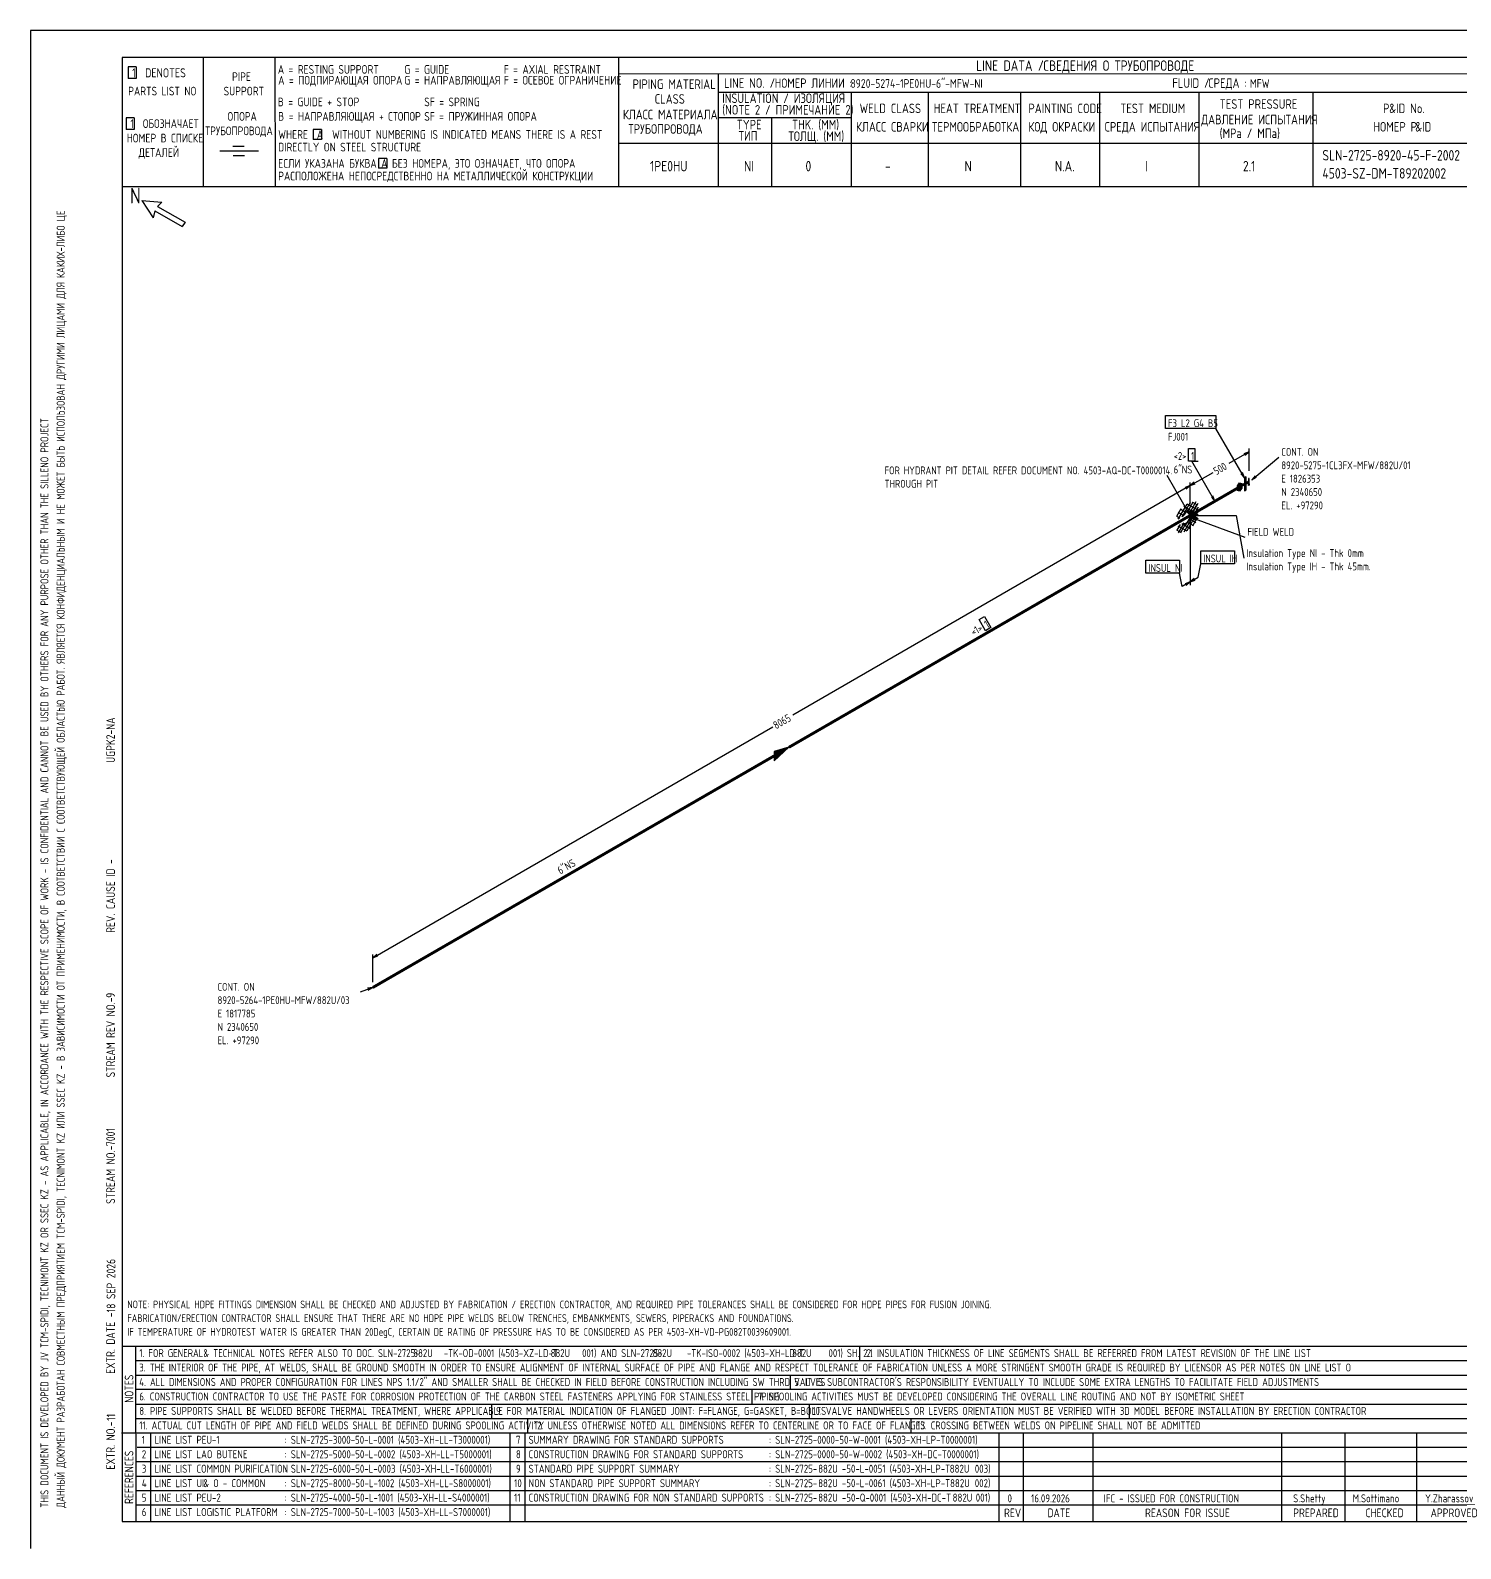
# Model space of a CAD drawing. Extents: x -1005 to 594, y -998 to 420.
# Drawn here: x 0 to 395.7, y 0 to 420 of the extents above; entities that cross this region are included whole.
import ezdxf

# ---------------------------------------------------------------- set-up
doc = ezdxf.new("R2010")
doc.units = 0
doc.styles.add('TTFN17', font='GOST type A')

msp = doc.modelspace()

# ---------------------------------------------------------------- linework, layer by layer
at = {"layer": 'GT_1', "flags": 128}
for points in [[(0, 420), (0, 0)], [(594, 420), (0, 420)], [(589.1, 412.5), (25.4, 412.5)], [(25.4, 412.5), (25.4, 7.5)], [(47.8, 412.5), (47.8, 376.7)], [(67.6, 412.5), (67.7, 376.7)], [(162.7, 412.5), (162.7, 376.7)], [(29.3, 409.9), (27.1, 409.9)], [(27.1, 409.9), (27.1, 406.7)], [(29.3, 409.9), (29.3, 406.7)], [(589.1, 408), (162.7, 407.9)], [(190.3, 407.8), (190.3, 376.7)], [(29.3, 406.7), (27.1, 406.7)], [(190.3, 402.9), (402.7, 402.9)], [(227.1, 402.9), (227.1, 376.7)], [(248.4, 402.9), (248.4, 376.8)], [(273.9, 402.9), (273.9, 376.7)], [(295.8, 402.9), (295.8, 376.7)], [(323.2, 402.9), (323.2, 376.7)], [(354.8, 402.9), (354.8, 376.8)], [(28.7, 395.8), (26.5, 395.8)], [(26.5, 395.8), (26.5, 392.6)], [(28.7, 395.8), (28.7, 392.6)], [(227.1, 395.8), (190.3, 395.8)], [(205, 395.8), (205, 376.7)], [(28.7, 392.6), (26.5, 392.6)], [(80.5, 392.6), (78.2, 392.6)], [(78.2, 392.6), (78.2, 389.8)], [(80.5, 392.6), (80.5, 389.8)], [(63.1, 386.6), (52.4, 386.6)], [(59.1, 387.9), (56, 387.9)], [(80.5, 389.8), (78.2, 389.8)], [(230.2, 388.7), (162.7, 388.7)], [(402.7, 388.7), (226.9, 388.7)], [(59.2, 385.3), (56.1, 385.3)], [(98.6, 384.6), (96.3, 384.6)], [(96.3, 384.6), (96.3, 381.9)], [(98.6, 384.6), (98.6, 381.9)], [(98.6, 381.9), (96.3, 381.9)], [(402.7, 376.7), (25.4, 376.7)], [(30.8, 372.9), (34, 368.1)], [(30.8, 372.9), (36.4, 372.5)], [(34.4, 370.1), (34, 368.1)], [(34.4, 370.1), (42, 365.7)], [(36.4, 372.5), (35.2, 371.3)], [(35.2, 371.3), (42.8, 366.9)], [(42.8, 366.9), (42, 365.7)], [(314.02, 313.48), (327.98, 313.48), (327.98, 309.88), (314.02, 309.88), (314.02, 313.48)], [(335.85, 296.23), (327.98, 309.88)], [(320.4, 304.32), (322.12, 304.32), (322.12, 300.8), (320.4, 300.8), (320.4, 304.32)], [(337.12, 303.43), (331.57, 300.2)], [(336, 302.45), (337.12, 303.43), (335.7, 302.9)], [(337.12, 298.18), (337.12, 304.32)], [(327.68, 289.77), (321.3, 300.8), (323.1, 300.8)], [(337.88, 295.62), (345.38, 301.93)], [(320.85, 294.05), (210.97, 230.6)], [(320.85, 285.8), (314.48, 296.82)], [(319.73, 293.07), (320.85, 294.05), (319.43, 293.52)], [(320.85, 294.05), (327.23, 297.73)], [(321.98, 295.02), (320.85, 294.05), (322.27, 294.57)], [(320.85, 288.8), (320.85, 294.95)], [(320.85, 288.8), (320.85, 294.95)], [(335.1, 293.38), (334.5, 292.55), (333.9, 292.7), (333.9, 293.98), (334.5, 294.8), (335.1, 294.65), (335.1, 293.38)], [(333.92, 294), (335.1, 294)], [(334.06, 294.2), (335.1, 294.2)], [(334.21, 294.4), (335.1, 294.4)], [(334.36, 294.6), (335.1, 294.6)], [(337.12, 295.4), (334.5, 293.9)], [(337.12, 295.18), (334.5, 293.68)], [(334.5, 293.52), (337.12, 295.02)], [(334.88, 297.35), (335.85, 296.23), (335.32, 297.65)], [(335.85, 294.43), (335.85, 292.62), (336.38, 292.93), (336.38, 296.52), (335.85, 296.23), (335.85, 294.43)], [(337.12, 294.2), (336.98, 294.12), (337.12, 296.07), (336.98, 296), (337.12, 294.2), (337.12, 296.07)], [(336.98, 296), (336.98, 294.12)], [(338.85, 296.75), (337.88, 295.62), (339.15, 296.38)], [(326.7, 290.9), (327.68, 289.77), (327.15, 291.2)], [(333.9, 293.8), (335.1, 293.8)], [(333.9, 293.6), (335.1, 293.6)], [(333.9, 293.4), (335.1, 293.4)], [(333.9, 293.2), (334.97, 293.2)], [(333.9, 293), (334.83, 293)], [(333.9, 292.8), (334.68, 292.8)], [(318.3, 287.6), (317.1, 285.5)], [(317.18, 285.65), (318, 285.05)], [(319.88, 288.95), (317.4, 284.75)], [(317.48, 286.7), (319.05, 285.8)], [(318.23, 287.52), (319.73, 286.62)], [(320.85, 289.4), (318.52, 285.35)], [(318.9, 283.77), (318.9, 283.77), (319.2, 283.62), (319.57, 283.62), (319.95, 283.85), (320.32, 284.15), (320.62, 284.52), (321, 285.05), (321.15, 285.57), (321.23, 286.02), (321.15, 286.48), (321, 286.77), (320.62, 286.93), (320.32, 286.93), (319.95, 286.77), (319.57, 286.55), (319.2, 286.1), (318.82, 285.57)], [(319.05, 288.35), (323.02, 286.02)], [(323.02, 288.12), (319.05, 281.15)], [(319.43, 282.88), (323.02, 289.18)], [(319.43, 287.07), (323.02, 284.98)], [(319.88, 286.93), (320.85, 285.8), (320.32, 287.23)], [(319.95, 289.02), (323.18, 287.23)], [(323.18, 287.15), (319.95, 281.52)], [(321.6, 289.48), (320.1, 286.85)], [(320.85, 284.98), (321.6, 285.35), (321.98, 286.4), (321.6, 287.07), (320.85, 286.62), (320.48, 285.57), (320.85, 284.98)], [(320.48, 285.6), (321.69, 285.6)], [(320.56, 285.8), (321.76, 285.8)], [(320.63, 286), (321.83, 286)], [(320.7, 286.2), (321.9, 286.2)], [(320.77, 286.4), (321.98, 286.4)], [(320.84, 286.6), (321.86, 286.6)], [(322.43, 289.55), (320.85, 286.85)], [(322.35, 286.02), (320.85, 285.8), (322.35, 285.57)], [(320.85, 285.8), (333.6, 285.8), (335.7, 273.95)], [(321.14, 286.8), (321.75, 286.8)], [(322.65, 288.8), (321.23, 286.32)], [(321.23, 285.88), (322.65, 284.9)], [(321.52, 289.48), (322.8, 288.73)], [(317.1, 281.82), (318.38, 281.07)], [(318.07, 283.32), (317.18, 281.75)], [(317.4, 282.95), (319.88, 281.52)], [(319.05, 283.7), (317.48, 281)], [(319.65, 283.62), (318.23, 281.15)], [(318.52, 283.55), (320.85, 282.2)], [(320.1, 283.85), (321.6, 283.1)], [(320.58, 285.4), (321.62, 285.4)], [(320.71, 285.2), (321.3, 285.2)], [(320.85, 284.75), (322.43, 283.85)], [(320.85, 284.3), (320.85, 266.52)], [(320.85, 284.3), (320.85, 266.52)], [(322.73, 284.98), (321.23, 285.2), (322.5, 284.45)], [(321.23, 285.2), (336, 279.8)], [(322.8, 285.12), (321.52, 282.88)], [(308.62, 273.43), (317.93, 273.43), (317.93, 269.82), (308.62, 269.82), (308.62, 273.43)], [(323.77, 276.05), (333.07, 276.05), (333.07, 272.45), (323.77, 272.45), (323.77, 276.05)], [(318.6, 266.15), (317.93, 269.82)], [(323.1, 268.77), (323.77, 272.45)], [(320.85, 267.43), (318.6, 266.15)], [(319.73, 266.45), (320.85, 267.43), (319.43, 266.9)], [(320.85, 267.43), (323.1, 268.77)], [(321.98, 268.4), (320.85, 267.43), (322.27, 267.95)], [(262.5, 257), (263.93, 257.82), (265.73, 254.82), (264.23, 253.93), (262.5, 257)], [(94.72, 163.47), (205.43, 227.38)], [(205.72, 219.28), (205.72, 217.93), (209.85, 221.68), (205.72, 220.47), (205.72, 218.07), (209.47, 221.45), (205.72, 220.4), (205.72, 218.3), (209.03, 221.22), (205.72, 220.18), (205.72, 218.45), (208.65, 220.93), (205.72, 220.03), (205.72, 218.6), (208.28, 220.78), (205.72, 219.88), (205.72, 218.75), (207.82, 220.47), (205.72, 219.72), (205.72, 218.97), (207.53, 220.32), (205.72, 219.5), (205.72, 219.12), (207.07, 220.03), (205.72, 219.35), (205.72, 219.28), (209.85, 221.68)], [(95.85, 164.45), (94.72, 163.47), (96.15, 164)], [(94.72, 156.72), (94.72, 164.38)], [(94.72, 155.22), (91.2, 153.95)], [(93.45, 154.47), (94.72, 155.22), (93.22, 155)], [(25.3, 56), (402.7, 56)], [(29.1, 56), (29.2, 7.5)], [(229.4, 56), (229.4, 52)], [(29.1, 52), (402.7, 52)], [(29.1, 48), (402.7, 48)], [(210.2, 48), (210.2, 44)], [(402.7, 44), (29.1, 44)], [(199.6, 44), (199.6, 40)], [(29.2, 40), (402.7, 40)], [(127.6, 40), (127.6, 36)], [(215.4, 40), (215.4, 36)], [(29.1, 36), (402.7, 36)], [(137.5, 36), (137.5, 32)], [(243.6, 36), (243.6, 32)], [(25.2, 32), (402.7, 32)], [(33.2, 32), (33.2, 7.6)], [(132.6, 32), (132.6, 7.6)], [(136.8, 32), (136.8, 7.6)], [(267.9, 32), (267.9, 7.5)], [(274.6, 32), (274.6, 7.5)], [(293.9, 32), (293.9, 7.5)], [(346.1, 32), (346.1, 7.5)], [(363.6, 32), (363.6, 7.5)], [(383.5, 32), (383.5, 7.5)], [(402.7, 28), (29.5, 28)], [(402.7, 24), (29.1, 24)], [(402.7, 20), (29.1, 20)], [(402.7, 16), (29.1, 16)], [(402.7, 12), (29.2, 12)], [(25.4, 7.5), (589.1, 7.5)], [(0, 0), (0, 0)]]:
    msp.add_lwpolyline(points, dxfattribs=at)
at = {"layer": 'GT_1', "const_width": 0.8, "flags": 128}
for points in [[(320.85, 285.8), (334.5, 293.68)], [(209.85, 221.68), (320.85, 285.8)], [(94.72, 155.22), (205.72, 219.28)]]:
    msp.add_lwpolyline(points, dxfattribs=at)

# ---------------------------------------------------------------- texts
at = {"layer": 'GT_1', "style": 'TTFN17'}
for s, height, p in [('LINE DATA /', 2.8875, (261.63, 408.8)), ('СВЕДЕНИЯ О ТРУБОПРОВОДЕ', 2.8875, (280.23, 408.8)), (' 1  DENOTES', 2.5025, (26.88, 407)), (' PIPE', 2.406, (54.56, 406)), ('A = RESTING SUPPORT', 2.4062, (68.46, 408)), ('A = ПОДПИРАЮЩАЯ ОПОРА', 2.4062, (68.56, 405)), ('G = GUIDE', 2.406, (103.46, 408)), ('G = НАПРАВЛЯЮЩАЯ', 2.4062, (103.46, 405)), ('F = AXIAL RESTRAINT', 2.4062, (130.96, 408)), ('F = ОСЕВОЕ ОГРАНИЧЕНИЕ', 2.4062, (130.96, 405)), ('PARTS LIST NO', 2.4062, (27.06, 402)), ('SUPPORT', 2.406, (53.46, 402)), ('PIPING MATERIAL', 2.6469, (166.6, 403.8)), ('LINE NO. /', 2.647, (191.9, 404.1)), ('НОМЕР ЛИНИИ :', 2.5987, (205.89, 404.1)), ('8920-5274-1PE0HU-6"-MFW-NI', 2.4062, (226.86, 404.1)), ('FLUID /', 2.647, (315.9, 404.1)), ('СРЕДА :', 2.647, (325.9, 404.1)), ('MFW', 2.406, (337.36, 404.1)), ('B = GUIDE + STOP', 2.4062, (68.46, 399)), ('SF = SPRING', 2.4062, (108.96, 399)), ('CLASS', 2.647, (172.7, 399.7)), ('(NOTE 2 / ПРИМЕЧАНИЕ 2)', 2.6469, (191.4, 396.7)), ('INSULATION / ИЗОЛЯЦИЯ', 2.6469, (191.4, 399.9)), ('WELD CLASS', 2.647, (229.4, 397.1)), ('HEAT TREATMENT', 2.6469, (249.9, 397.1)), ('PAINTING CODE', 2.6469, (276.1, 397.1)), ('TEST MEDIUM', 2.6469, (301.5, 397.1)), ('TEST PRESSURE', 2.6469, (329, 398.3)), ('P', 2.65, (374.2, 397.1)), ('&ID No.', 2.647, (375.91, 397.1)), (' 1  ОБОЗНАЧАЕТ', 2.4062, (26.46, 393)), ('ОПОРА', 2.406, (54.56, 395)), ('B = НАПРАВЛЯЮЩАЯ + СТОПОР', 2.4062, (68.56, 395)), ('SF = ПРУЖИННАЯ ОПОРА', 2.4062, (108.96, 395)), ('КЛАСС МАТЕРИАЛА', 2.6469, (163.9, 395.4)), ('TYPE', 2.647, (195.4, 392.6)), ('THK. (MM)', 2.647, (210.7, 392.6)), ('ДАВЛЕНИЕ ИСПЫТАНИЯ', 2.6469, (323.9, 394)), ('НОМЕР В СПИСКЕ', 2.4062, (26.66, 389)), ('ТРУБОПРОВОДА', 2.4062, (48.36, 391)), ('WHERE  A  WITHOUT NUMBERING IS INDICATED MEANS THERE IS A REST', 2.4062, (68.56, 390)), ('ТРУБОПРОВОДА', 2.6469, (165.4, 391.4)), ('ТИП', 2.647, (195.9, 389.5)), ('ТОЛЩ. (ММ)', 2.647, (209.7, 389.4)), ('КЛАСС СВАРКИ', 2.6469, (228.4, 392)), ('ТЕРМООБРАБОТКА', 2.6469, (249.4, 392)), ('КОД ОКРАСКИ', 2.6469, (276.1, 392)), ('СРЕДА ИСПЫТАНИЯ', 2.6469, (297.2, 392)), ('(MPa / МПа)', 2.6469, (329, 390.2)), ('НОМЕР P', 2.647, (371.5, 392)), ('&ID', 2.647, (383.1, 392)), ('ДЕТАЛЕЙ', 2.406, (29.96, 385)), ('DIRECTLY ON STEEL STRUCTURE', 2.4062, (68.56, 386.5)), ('SLN-2725-8920-45-F-2002', 2.8875, (357.43, 384)), ('ЕСЛИ УКАЗАНА БУКВА A БЕЗ НОМЕРА, ЭТО ОЗНАЧАЕТ, ЧТО ОПОРА', 2.4062, (68.56, 382)), ('1PE0HU', 2.888, (171.43, 381)), ('NI', 2.888, (197.43, 381)), ('0', 2.89, (214.43, 381)), ('-', 2.89, (236.43, 381)), ('N', 2.89, (258.43, 381)), ('N.A.', 2.888, (283.43, 381)), ('I', 2.89, (308.43, 381)), ('2.1', 2.888, (335.43, 381)), ('РАСПОЛОЖЕНА НЕПОСРЕДСТВЕННО НА МЕТАЛЛИЧЕСКОЙ КОНСТРУКЦИИ', 2.4062, (68.56, 378.5)), ('4503-SZ-DM-T89202002', 2.8875, (357.43, 379)), ('N', 4.33, (27.55, 372.1)), ('F3 L2 G4 B5', 2.1656, (314.7, 310.25)), ('FJ001', 2.166, (314.7, 306.5)), ('<2>', 2.166, (316.27, 301.18)), ('1', 2.17, (321.1, 301.18)), ('CONT. ON', 2.166, (346.07, 302.3)), ('FOR HYDRANT PIT DETAIL REFER DOCUMENT NO. 4503-AQ-DC-T0000014.', 2.1656, (236.31, 297.2)), ('6"NS', 2.166, (316.27, 297.43)), ('8920-5275-1CL3FX-MFW/882U/01', 2.1656, (346.07, 298.6)), ('THROUGH PIT', 2.1656, (236.31, 293.5)), ('E 1826353', 2.166, (346.07, 294.9)), ('N 2340650', 2.166, (346.07, 291.21)), ('EL. +97290', 2.166, (346.07, 287.51)), ('FIELD WELD', 2.166, (336.7, 280.18)), ('INSUL IH', 2.166, (324.48, 272.82)), ('Insulation Type NI - Thk 0mm', 2.1656, (336.4, 274.32)), ('INSUL NI', 2.166, (309.32, 270.2)), ('Insulation Type IH - Thk 45mm.', 2.1656, (336.4, 270.63)), ('CONT. ON', 2.166, (51.78, 154.32)), ('8920-5264-1PE0HU-MFW/882U/03', 2.1656, (51.78, 150.63)), ('E 1817785', 2.166, (51.78, 146.93)), ('N 2340650', 2.166, (51.78, 143.23)), ('EL. +97290', 2.166, (51.78, 139.53)), ('NOTE: PHYSICAL HDPE FITTINGS DIMENSION SHALL BE CHECKED AND ADJUSTED BY FABRICATION / ERECTION CONTRACTOR, AND REQUIRED PIPE TOLERANCES SHALL BE CONSIDERED FOR HDPE PIPES FOR FUSION JOINING.', 2.1175, (26.82, 66.5)), ('FABRICATION/ERECTION CONTRACTOR SHALL ENSURE THAT THERE ARE NO HDPE PIPE WELDS BELOW TRENCHES, EMBANKMENTS, SEWERS, PIPERACKS AND FOUNDATIONS.', 2.1175, (26.82, 62.7)), ('IF TEMPERATURE OF HYDROTEST WATER IS GREATER THAN 20DegC, CERTAIN DE RATING OF PRESSURE HAS TO BE CONSIDERED AS PER 4503-XH-VD-PG082T0039609001.', 2.1175, (26.82, 58.9)), ('1. FOR GENERAL', 2.1849, (30.13, 53)), ('& TECHNICAL NOTES REFER ALSO TO DOC. SLN-2725-      -TK-OD-0001 (4503-XZ-LD-T      001) AND SLN-2725-      -TK-ISO-0002 (4503-XH-LD-T      001) SH. 2.1', 2.18487, (47.87, 53)), ('882U', 2.185, (105.93, 53)), ('882U', 2.185, (143.93, 53)), ('882U', 2.185, (172.13, 53)), ('882U', 2.185, (210.73, 53)), ('2. INSULATION THICKNESS OF LINE SEGMENTS SHALL BE REFERRED FROM LATEST REVISION OF THE LINE LIST', 2.1849, (231.33, 53)), ('3. THE INTERIOR OF THE PIPE, AT WELDS, SHALL BE GROUND SMOOTH IN ORDER TO ENSURE ALIGNMENT OF INTERNAL SURFACE OF PIPE AND FLANGE AND RESPECT TOLERANCE OF FABRICATION UNLESS A MORE STRINGENT SMOOTH GRADE IS REQUIRED BY LICENSOR AS PER NOTES ON LINE LIST O', 2.18487, (30.13, 49)), ('4. ALL DIMENSIONS AND PROPER CONFIGURATION FOR LINES NPS 1.1/2" AND SMALLER SHALL BE CHECKED IN FIELD BEFORE CONSTRUCTION INCLUDING SW THRD VALVES', 2.18487, (30.13, 45)), ("5. IT IS SUBCONTRACTOR'S RESPONSIBILITY EVENTUALLY TO INCLUDE SOME EXTRA LENGTHS TO FACILITATE FIELD ADJUSTMENTS", 2.18487, (211.33, 45)), ('6. CONSTRUCTION CONTRACTOR TO USE THE PASTE FOR CORROSION PROTECTION OF THE CARBON STEEL FASTENERS APPLYING FOR STAINLESS STEEL PIPING', 2.18487, (30.13, 41)), ('7. SPOOLING ACTIVITIES MUST BE DEVELOPED CONSIDERING THE OVERALL LINE ROUTING AND NOT BY ISOMETRIC SHEET', 2.18487, (201.33, 41)), ('8. PIPE SUPPORTS SHALL BE WELDED BEFORE THERMAL TREATMENT, WHERE APPLICABLE', 2.1849, (30.13, 37)), ('9. FOR MATERIAL INDICATION OF FLANGED JOINT: F=FLANGE, G=GASKET, B=BOLTS', 2.1849, (128.83, 37)), ('10. VALVE HANDWHEELS OR LEVERS ORIENTATION MUST BE VERIFIED WITH 3D MODEL BEFORE INSTALLATION BY ERECTION CONTRACTOR', 2.18487, (216.33, 37)), ('11. ACTUAL CUT LENGTH OF PIPE AND FIELD WELDS SHALL BE DEFINED DURING SPOOLING ACTIVITY', 2.1849, (30.13, 33)), ('12. UNLESS OTHERWISE NOTED ALL DIMENSIONS REFER TO CENTERLINE OR TO FACE OF FLANGES', 2.1849, (139.33, 33)), ('13. CROSSING BETWEEN WELDS ON PIPELINE SHALL NOT BE ADMITTED', 2.1849, (245.33, 33)), ('1', 2.21, (30.83, 29)), ('LINE LIST PEU-1', 2.2138, (34.33, 29)), (': SLN-2725-3000-50-L-0001 (4503-XH-LL-T3000001)', 2.2138, (70.33, 29)), ('7', 2.21, (134.33, 29)), ('SUMMARY DRAWING FOR STANDARD SUPPORTS', 2.2138, (137.83, 29)), (': SLN-2725-0000-50-W-0001 (4503-XH-LP-T0000001)', 2.2138, (204.33, 29)), ('2', 2.21, (30.83, 25)), ('LINE LIST LAO BUTENE', 2.2138, (34.33, 25)), (': SLN-2725-5000-50-L-0002 (4503-XH-LL-T5000001)', 2.2138, (70.33, 25)), ('8', 2.21, (134.33, 25)), ('CONSTRUCTION DRAWING FOR STANDARD SUPPORTS', 2.2138, (137.83, 25)), (': SLN-2725-0000-50-W-0002 (4503-XH-DC-T0000001)', 2.2138, (204.33, 25)), ('3', 2.21, (30.83, 21)), ('LINE LIST COMMON PURIFICATION', 2.2138, (34.33, 21)), (': SLN-2725-6000-50-L-0003 (4503-XH-LL-T6000001)', 2.2138, (70.33, 21)), ('9', 2.21, (134.33, 21)), ('STANDARD PIPE SUPPORT SUMMARY', 2.2138, (137.83, 21)), (': SLN-2725-      -50-L-0051 (4503-XH-LP-T      003)', 2.2138, (204.33, 21)), ('882U', 2.214, (217.93, 21)), ('882U', 2.214, (254.33, 21)), ('4', 2.21, (30.83, 17)), ('LINE LIST UI', 2.2138, (34.33, 17)), ('& O - COMMON', 2.2138, (47.85, 17)), (': SLN-2725-8000-50-L-1002 (4503-XH-LL-S8000001)', 2.2138, (70.33, 17)), ('10', 2.214, (133.83, 17)), ('NON STANDARD PIPE SUPPORT SUMMARY', 2.2138, (137.83, 17)), (': SLN-2725-      -50-L-0061 (4503-XH-LP-T      002)', 2.2138, (204.33, 17)), ('882U', 2.214, (217.93, 17)), ('882U', 2.214, (254.43, 17)), ('5', 2.21, (30.83, 13)), ('LINE LIST PEU-2', 2.2138, (34.33, 13)), (': SLN-2725-4000-50-L-1001 (4503-XH-LL-S4000001)', 2.2138, (70.33, 13)), ('11', 2.214, (133.83, 13)), ('CONSTRUCTION DRAWING FOR NON STANDARD SUPPORTS', 2.2138, (137.83, 13)), (': SLN-2725-      -50-Q-0001 (4503-XH-DC-T      001)', 2.2138, (204.33, 13)), ('882U', 2.214, (217.93, 13)), ('882U', 2.214, (255.13, 13)), ('0', 2.21, (270.33, 12.8)), ('16.09.2026', 2.214, (276.83, 12.8)), ('IFC - ISSUED FOR CONSTRUCTION', 2.2138, (296.93, 12.8)), ('S.Shetty', 2.214, (349.33, 12.8)), ('M.Sottimano', 2.2138, (365.83, 12.8)), ('Y.Zharassov', 2.2138, (385.83, 12.8)), ('6', 2.21, (30.83, 9)), ('LINE LIST LOGISTIC PLATFORM', 2.2138, (34.33, 9)), (': SLN-2725-7000-50-L-1003 (4503-XH-LL-S7000001)', 2.2138, (70.33, 9)), ('REV', 2.406, (269.36, 8.7)), ('DATE', 2.406, (281.36, 8.7)), ('REASON FOR ISSUE', 2.4062, (308.36, 8.7)), ('PREPARED', 2.406, (349.36, 8.7)), ('CHECKED', 2.406, (369.36, 8.7)), ('APPROVED', 2.406, (387.36, 8.7))]:
    msp.add_text(s, height=height, dxfattribs=at).set_placement(p)
for s, height, rotation, p in [('ДАННЫЙ ДОКУМЕНТ РАЗРАБОТАН СОВМЕСТНЫМ ПРЕДПРИЯТИЕМ TCM-SPIDI, TECNIMONT KZ ИЛИ SSEC KZ - В ЗАВИСИМОСТИ ОТ ПРИМЕНИМОСТИ, В СООТВЕТСТВИИ С СООТВЕТСТВУЮЩЕЙ ОБЛАСТЬЮ РАБОТ. ЯВЛЯЕТСЯ КОНФИДЕНЦИАЛЬНЫМ И НЕ МОЖЕТ БЫТЬ ИСПОЛЬЗОВАН ДРУГИМИ ЛИЦАМИ ДЛЯ КАКИХ-ЛИБО ЦЕ', 2.21375, 90, (9.5, 11.33)), ('THIS DOCUMENT IS DEVELOPED BY JV TCM-SPIDI, TECNIMONT KZ OR SSEC KZ - AS APPLICABLE, IN ACCORDANCE WITH THE RESPECTIVE SCOPE OF WORK - IS CONFIDENTIAL AND CANNOT BE USED BY OTHERS FOR ANY PURPOSE OTHER THAN THE SILLENO PROJECT', 2.21375, 90, (5, 11.33)), ('500', 2.166, 30, (328.08, 296.91)), ('1', 2.17, 30, (264.67, 254.6)), ('<1>', 2.166, 30, (260.89, 252.43)), ('UGPK2-NA', 2.406, 90, (23.4, 217.36)), ('8065', 2.166, 30, (206.27, 226.59)), ('REV. CAUSE ID -', 2.4062, 90, (23.4, 170.36)), ('6"NS', 2.166, 30, (146.6, 186.46)), ('9', 2.41, 90, (23.4, 152.36)), ('STREAM REV NO.-', 2.4062, 90, (23.4, 130.36)), ('7001', 2.406, 90, (23.4, 111.36)), ('STREAM NO.-', 2.4062, 90, (23.4, 95.36)), ('18 SEP 2026', 2.4062, 90, (23.5, 65.36)), ('EXTR. DATE -', 2.4062, 90, (23.4, 48.36)), ('NOTES', 2.406, 90, (28.5, 40.36)), ('EXTR. NO.-', 2.406, 90, (23.4, 21.86)), ('11', 2.406, 90, (23.5, 35.36)), ('REFERENCES', 2.406, 90, (28.5, 12.36))]:
    msp.add_text(s, height=height, rotation=rotation, dxfattribs=at).set_placement(p)

doc.saveas('drawing.dxf')
